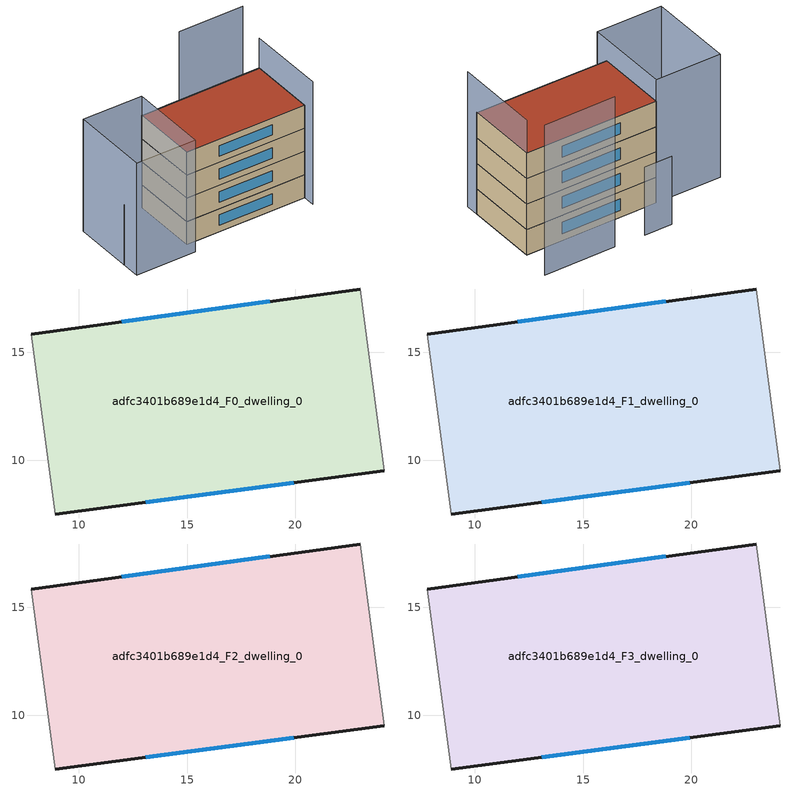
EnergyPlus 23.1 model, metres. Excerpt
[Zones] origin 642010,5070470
adfc3401b689e1d4_F0_dwelling_0
 floor ground (EU_floor_Construction): 24.11,9.52 23.01,17.92 7.8,15.83 8.9,7.52 z0
 wall outside (EU_wall_Construction): 7.8,15.83 23.01,17.92 / 24.11,9.52 8.9,7.52 z0:3
 wall adiabatic (EU_wall_Construction): 23.01,17.92 24.11,9.52 / 8.9,7.52 7.8,15.83 z0:3
 window (EU_Window_Construction): 11.99,16.4 18.82,17.34 / 19.92,8.97 13.08,8.07 z0.83:2.17
adfc3401b689e1d4_F1_dwelling_0
 floor to adfc3401b689e1d4_F0_dwelling_0 (EU_floor_Construction): 24.11,9.52 23.01,17.92 7.8,15.83 8.9,7.52 z3
 wall outside (EU_wall_Construction): 7.8,15.83 23.01,17.92 / 24.11,9.52 8.9,7.52 z3:6
 wall adiabatic (EU_wall_Construction): 23.01,17.92 24.11,9.52 / 8.9,7.52 7.8,15.83 z3:6
 window (EU_Window_Construction): 11.99,16.4 18.82,17.34 / 19.92,8.97 13.08,8.07 z3.83:5.17
adfc3401b689e1d4_F2_dwelling_0
 floor to adfc3401b689e1d4_F1_dwelling_0 (EU_floor_Construction): 24.11,9.52 23.01,17.92 7.8,15.83 8.9,7.52 z6
 wall outside (EU_wall_Construction): 7.8,15.83 23.01,17.92 / 24.11,9.52 8.9,7.52 z6:9
 wall adiabatic (EU_wall_Construction): 23.01,17.92 24.11,9.52 / 8.9,7.52 7.8,15.83 z6:9
 window (EU_Window_Construction): 11.99,16.4 18.82,17.34 / 19.92,8.97 13.08,8.07 z6.83:8.17
adfc3401b689e1d4_F3_dwelling_0
 floor to adfc3401b689e1d4_F2_dwelling_0 (EU_floor_Construction): 24.11,9.52 23.01,17.92 7.8,15.83 8.9,7.52 z9
 wall outside (EU_wall_Construction): 7.8,15.83 23.01,17.92 / 24.11,9.52 8.9,7.52 z9:12
 wall adiabatic (EU_wall_Construction): 23.01,17.92 24.11,9.52 / 8.9,7.52 7.8,15.83 z9:12
 window (EU_Window_Construction): 11.99,16.4 18.82,17.34 / 19.92,8.97 13.08,8.07 z9.83:11.17
 roof outside (EU_roof_Construction): 23.01,17.92 24.11,9.52 8.9,7.52 7.8,15.83 z12
shading: 7.8,15.82 9.11,5.92 / 9.11,5.92 1.6,4.93 / 1.6,4.93 0.29,14.83 / 0.29,14.83 7.8,15.82 z0:14.5; 0.31,14.83 1.29,7.22 z0:7.8; 24.31,8.01 23,17.92 z0:15.9; 11.31,20.17 8.1,19.73 z0:8; 23.01,21.73 14.8,20.59 z0:17.7
[Building]
EU S2 Campaign: North Axis=0; Terrain=City; Solar Distribution=FullExterior
[Site:Location]
Lyon-Bron: Latitude=45.75; Longitude=5; Time Zone=1; Elevation=198
[SizingPeriod:WeatherFileDays]
AnnualSizingPeriod: Begin Month=1; Begin Day of Month=1; End Month=12; End Day of Month=31; Day of Week for Start Day=Monday; Use Weather File Daylight Saving Period=No; Use Weather File Rain and Snow Indicators=No
[MATERIAL]
EU_InternalMass_Material: Roughness=MediumRough; Thickness=0.1; Conductivity=1; Density=1800; Specific Heat=900; Thermal Absorptance=0.9; Solar Absorptance=0.7; Visible Absorptance=0.7
[MATERIAL:NOMASS] Roughness=MediumRough; Thermal Absorptance=0.9; Solar Absorptance=0.7; Visible Absorptance=0.7
Name | Thermal Resistance
EU_wall_NoMass | 0.87146
EU_roof_NoMass | 0.842276
EU_floor_NoMass | 0.496999
[WINDOWMATERIAL:SIMPLEGLAZINGSYSTEM]
EU_Window_SimpleGlazing: UFactor=2.2525; Solar Heat Gain Coefficient=0.76; Visible Transmittance=0.76
[CONSTRUCTION]
EU_wall_Construction: EU_wall_NoMass
EU_roof_Construction: EU_roof_NoMass
EU_floor_Construction: EU_floor_NoMass
EU_InternalMass_Construction: EU_InternalMass_Material
EU_Window_Construction: EU_Window_SimpleGlazing
[ZONE] Type=1; Multiplier=1; Ceiling Height=autocalculate; Floor Area=autocalculate; Part of Total Floor Area=Yes
Name | Volume
adfc3401b689e1d4_F0_dwelling_0 | 388.042
adfc3401b689e1d4_F1_dwelling_0; adfc3401b689e1d4_F2_dwelling_0 | 388.043
adfc3401b689e1d4_F3_dwelling_0 | 1164.13
[INTERNALMASS] Construction=EU_InternalMass_Construction; Surface Area=129.348
Name | Zone or ZoneList
adfc3401b689e1d4_F0_dwelling_0_EU_InternalMass | adfc3401b689e1d4_F0_dwelling_0
adfc3401b689e1d4_F1_dwelling_0_EU_InternalMass | adfc3401b689e1d4_F1_dwelling_0
adfc3401b689e1d4_F2_dwelling_0_EU_InternalMass | adfc3401b689e1d4_F2_dwelling_0
adfc3401b689e1d4_F3_dwelling_0_EU_InternalMass | adfc3401b689e1d4_F3_dwelling_0
[OTHEREQUIPMENT] Fuel Type=Electricity; Design Level Calculation Method=Watts/Area; Power per Zone Floor Area=1; Fraction Latent=0; Fraction Radiant=0; Fraction Lost=0; Carbon Dioxide Generation Rate=0; EndUse Subcategory=EU_Step8_InternalGains
Name | Zone or ZoneList or Space or SpaceList | Schedule
EU_Step8_InternalGain_adfc3401b689e1d4_F0_dwelling_0_f000 | adfc3401b689e1d4_F0_dwelling_0 | EU_Step8_GainSchedule_adfc3401b689e1d4_F0_dwelling_0_f000
EU_Step8_InternalGain_adfc3401b689e1d4_F1_dwelling_0_f000 | adfc3401b689e1d4_F1_dwelling_0 | EU_Step8_GainSchedule_adfc3401b689e1d4_F1_dwelling_0_f000
EU_Step8_InternalGain_adfc3401b689e1d4_F2_dwelling_0_f000 | adfc3401b689e1d4_F2_dwelling_0 | EU_Step8_GainSchedule_adfc3401b689e1d4_F2_dwelling_0_f000
EU_Step8_InternalGain_adfc3401b689e1d4_F3_dwelling_0_f000 | adfc3401b689e1d4_F3_dwelling_0 | EU_Step8_GainSchedule_adfc3401b689e1d4_F3_dwelling_0_f000
[ZONEVENTILATION:DESIGNFLOWRATE] Schedule=EU_AlwaysOn; Design Flow Rate Calculation Method=AirChanges/Hour; Air Changes per Hour=0.425; Ventilation Type=Natural; Fan Pressure Rise=0; Fan Total Efficiency=1; Constant Term Coefficient=1; Temperature Term Coefficient=0; Velocity Term Coefficient=0; Velocity Squared Term Coefficient=0; Minimum Indoor Temperature=-100; Maximum Indoor Temperature=100; Delta Temperature=-100; Minimum Outdoor Temperature=-100; Maximum Outdoor Temperature=100; Maximum Wind Speed=40
Name | Zone or ZoneList or Space or SpaceList
EU_ConstantAir_adfc3401b689e1d4_F0_dwelling_0 | adfc3401b689e1d4_F0_dwelling_0
EU_ConstantAir_adfc3401b689e1d4_F1_dwelling_0 | adfc3401b689e1d4_F1_dwelling_0
EU_ConstantAir_adfc3401b689e1d4_F2_dwelling_0 | adfc3401b689e1d4_F2_dwelling_0
EU_ConstantAir_adfc3401b689e1d4_F3_dwelling_0 | adfc3401b689e1d4_F3_dwelling_0
[HVACTEMPLATE:THERMOSTAT] Constant Heating Setpoint=20; Constant Cooling Setpoint=50
EU_HeatOnly_adfc3401b689e1d4_F0_dwelling_0; EU_HeatOnly_adfc3401b689e1d4_F1_dwelling_0; EU_HeatOnly_adfc3401b689e1d4_F2_dwelling_0; EU_HeatOnly_adfc3401b689e1d4_F3_dwelling_0
[HVACTEMPLATE:ZONE:IDEALLOADSAIRSYSTEM] System Availability Schedule=EU_AlwaysOn; Maximum Heating Supply Air Temperature=50; Minimum Cooling Supply Air Temperature=13; Maximum Heating Supply Air Humidity Ratio=0.0156; Minimum Cooling Supply Air Humidity Ratio=0.0077; Heating Limit=NoLimit; Cooling Limit=NoLimit; Heating Availability Schedule=EU_AlwaysOn; Cooling Availability Schedule=EU_CoolingOff; Dehumidification Control Type=ConstantSensibleHeatRatio; Cooling Sensible Heat Ratio=0.7; Dehumidification Setpoint=60; Humidification Control Type=None; Humidification Setpoint=30; Outdoor Air Method=None; Outdoor Air Flow Rate per Person=0.00944; Outdoor Air Flow Rate per Zone Floor Area=0; Outdoor Air Flow Rate per Zone=0; Demand Controlled Ventilation Type=None; Outdoor Air Economizer Type=NoEconomizer; Heat Recovery Type=None; Sensible Heat Recovery Effectiveness=0.7; Latent Heat Recovery Effectiveness=0.65
Name | Template Thermostat
adfc3401b689e1d4_F0_dwelling_0 | EU_HeatOnly_adfc3401b689e1d4_F0_dwelling_0
adfc3401b689e1d4_F1_dwelling_0 | EU_HeatOnly_adfc3401b689e1d4_F1_dwelling_0
adfc3401b689e1d4_F2_dwelling_0 | EU_HeatOnly_adfc3401b689e1d4_F2_dwelling_0
adfc3401b689e1d4_F3_dwelling_0 | EU_HeatOnly_adfc3401b689e1d4_F3_dwelling_0
[SIZING:ZONE] Zone Cooling Design Supply Air Temperature Input Method=SupplyAirTemperature; Zone Cooling Design Supply Air Temperature=13; Zone Heating Design Supply Air Temperature Input Method=SupplyAirTemperature; Zone Heating Design Supply Air Temperature=50; Zone Cooling Design Supply Air Humidity Ratio=0.008; Zone Heating Design Supply Air Humidity Ratio=0.008; Cooling Design Air Flow Method=DesignDay; Cooling Design Air Flow Rate=0; Cooling Minimum Air Flow per Zone Floor Area=0.000762; Cooling Minimum Air Flow=0; Cooling Minimum Air Flow Fraction=0.2; Heating Design Air Flow Method=DesignDay; Heating Design Air Flow Rate=0; Heating Maximum Air Flow per Zone Floor Area=0.002032; Heating Maximum Air Flow=0.141576; Heating Maximum Air Flow Fraction=0.3; Account for Dedicated Outdoor Air System=No; Dedicated Outdoor Air System Control Strategy=NeutralSupplyAir; Dedicated Outdoor Air Low Setpoint Temperature for Design=autosize; Dedicated Outdoor Air High Setpoint Temperature for Design=autosize; Zone Load Sizing Method=Sensible Load Only No Latent Load; Zone Latent Cooling Design Supply Air Humidity Ratio Input Method=HumidityRatioDifference; Zone Cooling Design Supply Air Humidity Ratio Difference=0.005; Zone Latent Heating Design Supply Air Humidity Ratio Input Method=HumidityRatioDifference; Zone Humidification Design Supply Air Humidity Ratio Difference=0.005
adfc3401b689e1d4_F0_dwelling_0; adfc3401b689e1d4_F1_dwelling_0; adfc3401b689e1d4_F2_dwelling_0; adfc3401b689e1d4_F3_dwelling_0
[SCHEDULE:CONSTANT]
Name | Hourly Value
EU_AlwaysOn | 1
EU_CoolingOff | 0
[SCHEDULE:FILE] Column Number=1; Rows to Skip at Top=0; Number of Hours of Data=8760; Column Separator=Comma; Interpolate to Timestep=No; Minutes per Item=60; Adjust Schedule for Daylight Savings=Yes
Name | File
EU_Step8_GainSchedule_adfc3401b689e1d4_F0_dwelling_0_f000 | ../../schedules/adfc3401b689e1d4/adfc3401b689e1d4_F0_dwelling_0_f000_gain.csv
EU_Step8_GainSchedule_adfc3401b689e1d4_F1_dwelling_0_f000 | ../../schedules/adfc3401b689e1d4/adfc3401b689e1d4_F1_dwelling_0_f000_gain.csv
EU_Step8_GainSchedule_adfc3401b689e1d4_F2_dwelling_0_f000 | ../../schedules/adfc3401b689e1d4/adfc3401b689e1d4_F2_dwelling_0_f000_gain.csv
EU_Step8_GainSchedule_adfc3401b689e1d4_F3_dwelling_0_f000 | ../../schedules/adfc3401b689e1d4/adfc3401b689e1d4_F3_dwelling_0_f000_gain.csv
